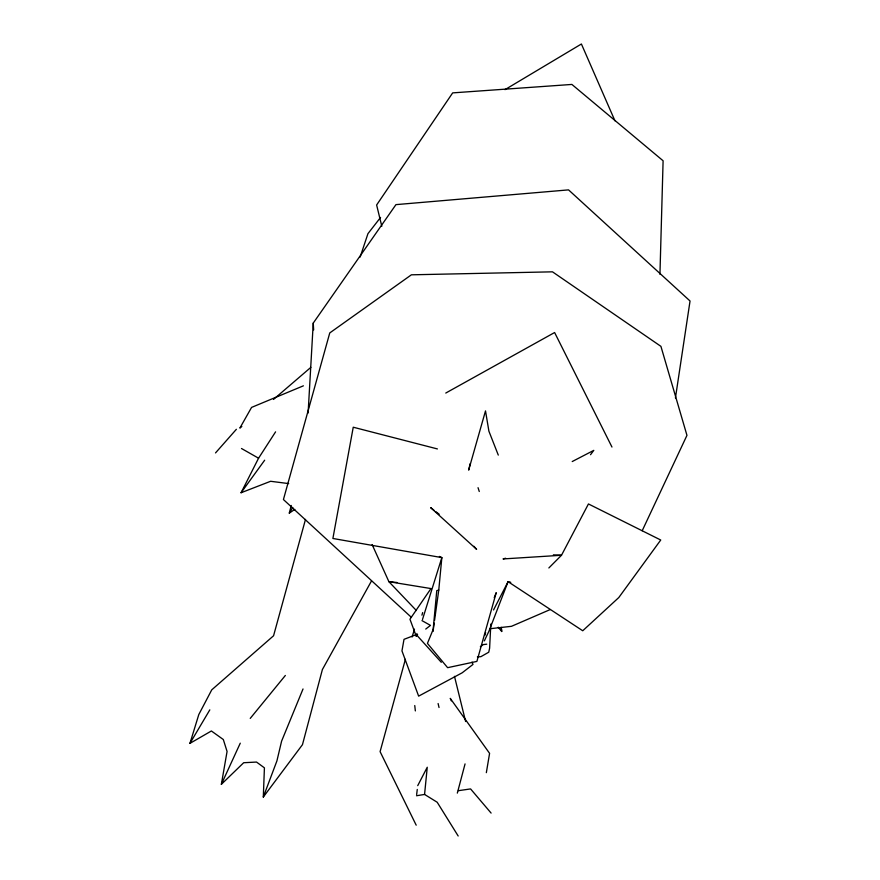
<?xml version="1.0" encoding="UTF-8"?>
<svg xmlns="http://www.w3.org/2000/svg" width="880" height="880" viewBox="0 0 880 880"><rect width="100%" height="100%" fill="white"/><g stroke="black" fill="none" stroke-linecap="round" stroke-linejoin="round"><path stroke-width="1.32" d="M659.945 274.307L663.102 160.776L571.89 84.436L452.672 92.884L376.629 204.996L381.799 226.27M371.514 580.921L322.399 669.526L302.467 744.667L263.307 797.027L264.418 767.844L256.52 762.058L243.683 762.729L221.364 784.311L227.073 751.465L223.311 739.519L211.376 730.983L189.959 743.358L198.792 714.56L211.75 689.843L273.57 635.756L305.503 519.398M490.831 624.03L489.61 648.219L488.741 652.212L480.887 656.667L477.411 656.887M308.11 413.039L313.247 323.092L395.945 204.633L568.546 189.882L690.041 300.993L675.433 397.958M433.026 631.015L436.766 590.645L438.768 590.029L441.848 557.612L439.373 556.435M458.172 836L437.195 802.252L424.567 794.431L427.251 767.25L417.725 785.653M416.658 794.486L417.263 789.437M433.092 631.048L434.192 623.106M434.555 620.455L438.768 590.029M486.343 772.662L489.588 753.357L450.252 698.368L451.352 700.854M470.217 463.595L468.666 470.118L485.507 410.905L488.906 431.2L498.289 455.092M457.325 793.111L465.058 763.906M294.833 509.388L289.3 513.117L291.225 505.472M484.924 635.239L485.617 632.643M372.13 544.566L388.905 581.702L430.969 588.566L409.959 619.234L416.207 636.119L416.922 633.501M421.938 615.197L422.653 612.579M405.383 659.329L380.094 751.641L416.196 825.176M412.104 636.999L414.469 629.123M422.488 619.509L441.848 557.612L332.893 538.472L353.243 427.218L437.404 448.932M360.14 257.048L367.95 233.662L380.567 217.437M263.307 797.027L276.914 760.903L281.6 741.136L303.028 688.963M494.219 597.696L496.221 592.669L476.894 661.397L447.623 667.678L427.427 643.39L432.894 630.091M221.364 784.311L240.262 743.182M642.202 530.728L686.961 435.358L660.924 346.357L552.486 271.832L411.4 274.813L329.758 332.937L283.426 499.543L411.301 617.276M484.341 640.893L488.972 631.125L508.079 581.691L510.763 582.307M275.583 431.849L258.566 458.205L241.076 492.745L270.622 481.283L288.684 483.593M493.548 609.961L508.079 581.691L582.736 630.762L618.805 597.531L660.737 540.023L588.445 503.954L561.495 555.269L548.856 567.963M189.959 743.358L209.814 709.863M289.3 513.117L292.787 507.43M241.076 492.745L264.66 460.207M590.524 454.718L593.791 450.362L572.22 461.549M250.239 718.399L285.351 675.466M215.523 452.914L236.379 429.297M416.207 636.119L417.615 634.7M273.493 399.443L310.86 367.356M241.835 426.448L239.877 428.076L251.57 407.407L303.402 385.825M425.744 629.068L430.485 625.394L421.982 620.62M480.359 646.789L483.252 644.6L486.75 644.182M504.999 89.65L581.405 44L614.944 120.802M445.764 393.052L554.609 332.53L611.963 447.051M550.242 609.554L511.478 626.318L489.632 628.76M416.229 634.667L404.008 639.331L401.962 650.892L418.638 696.135L462.176 672.804L472.989 664.433L472.032 662.079M505.593 558.239L503.019 558.943L561.495 555.269L553.388 554.84M416.504 795.751L424.567 794.431M458.403 790.68L470.58 788.92L491.106 813.076M396.979 582.505L388.905 581.702L416.383 610.544M241.494 448.503L258.566 458.205M433.862 510.125L430.672 507.661L476.619 549.34L473.902 546.271M435.996 511.775L439.186 514.239M417.362 635.822L441.309 662.31M498.256 627.209L501.688 631.488L501.314 627.418M478.038 487.685L479.27 491.491M454.476 676.324L465.619 721.501M438.108 703.549L439.032 707.509M501.237 627.473L501.688 631.488M414.755 705.54L415.349 710.919M313.247 323.092L313.654 329.923"/></g></svg>
